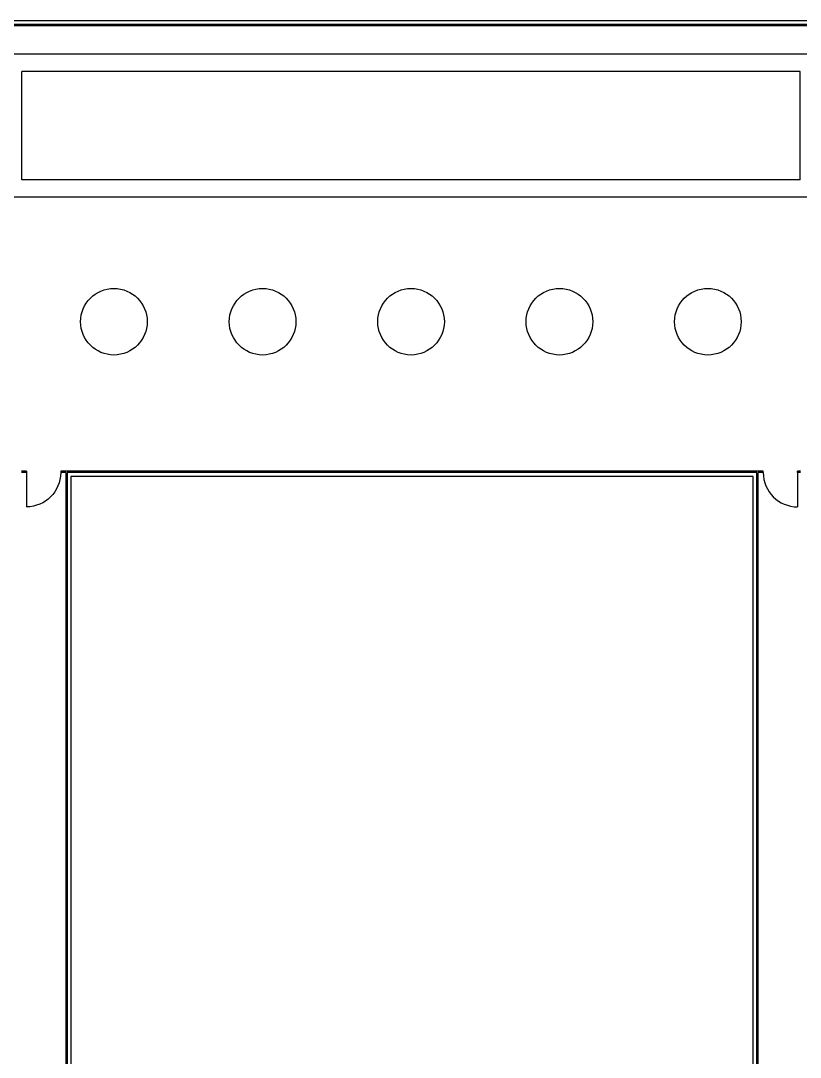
# Model space of a CAD drawing. Extents: x 338 to 7662, y 1527 to 4803.
# Drawn here: x 5653 to 6472, y 3600 to 4689 of the extents above; entities that cross this region are included whole.
import ezdxf

# ---------------------------------------------------------------- set-up
doc = ezdxf.new("R2010")
doc.units = 0
doc.header["$LTSCALE"] = 96
doc.header["$MEASUREMENT"] = 0
doc.layers.get('0').update_dxf_attribs({"linetype": 'CONTINUOUS'})
for name, color, linetype in [('A-FLOR-HRAL', 1, 'CONTINUOUS'), ('A-ROOF-LEVL-THICK', 3, 'CONTINUOUS'), ('L-PLNT', 4, 'CONTINUOUS')]:
    doc.layers.add(name, color=color, linetype=linetype)

# ---------------------------------------------------------------- blocks, each defined once
blk = doc.blocks.new('dr-36')
blk.add_line((0, 0), (0, 36.1))
blk.add_arc((-0.1, 0), 36.1, 0.0689, 89.8337)

msp = doc.modelspace()

# ---------------------------------------------------------------- linework, layer by layer
at = {"layer": 'A-FLOR-HRAL'}
for p, q in [((6511.5, 4685.25), (5614.5, 4685.25)), ((6511.5, 4683.75), (5614.5, 4683.75)), ((5658.75, 4216), (5653.5, 4216)), ((5658.75, 4216), (5658.75, 4214.5)), ((5694.75, 4216), (5694.75, 4214.5)), ((6433.25, 4216), (5694.75, 4216)), ((6433.25, 4214.5), (6433.25, 4216)), ((6472.5, 4216), (6469.25, 4216)), ((6469.25, 4214.5), (6469.25, 4216)), ((5658.75, 4214.5), (5653.5, 4214.5)), ((5700, 4214.5), (5694.75, 4214.5)), ((5700, 4214.5), (5700, 3441.5)), ((5701.5, 4214.5), (5701.5, 3441.5)), ((6426.5, 4214.5), (5701.5, 4214.5)), ((6426.5, 3441.5), (6426.5, 4214.5)), ((6428, 3441.5), (6428, 4214.5)), ((6433.25, 4214.5), (6428, 4214.5)), ((6472.5, 4214.5), (6469.25, 4214.5))]:
    msp.add_line(p, q, dxfattribs=at)
at = {"layer": 'A-ROOF-LEVL-THICK'}
msp.add_line((6511.5, 4689.25), (5614.5, 4689.25), dxfattribs=at)
msp.add_lwpolyline([(6422.5, 3441.5), (6422.5, 4210.5), (5705.5, 4210.5), (5705.5, 3441.5)], dxfattribs=at)
at = {"layer": 'L-PLNT'}
for p, q in [((6490, 4654), (5636, 4654)), ((6472, 4636), (5654, 4636)), ((5654, 4522), (5654, 4636)), ((6472, 4522), (6472, 4636)), ((6472, 4522), (5654, 4522)), ((6490, 4504), (5636, 4504))]:
    msp.add_line(p, q, dxfattribs=at)
for centre in [(5750.70746, 4373), (5907, 4373), (6063, 4373), (6219, 4373), (6375, 4373)]:
    msp.add_circle(centre, 35, dxfattribs=at)

# ---------------------------------------------------------------- block references
at = {"layer": 'A-FLOR-HRAL', "xscale": -1, "rotation": 179.9999999999999}
msp.add_blockref('dr-36', (5658.75, 4214.5), dxfattribs=at)
at = {"layer": 'A-FLOR-HRAL', "rotation": 179.9999999999999}
msp.add_blockref('dr-36', (6469.25, 4214.5), dxfattribs=at)

doc.saveas('drawing.dxf')
